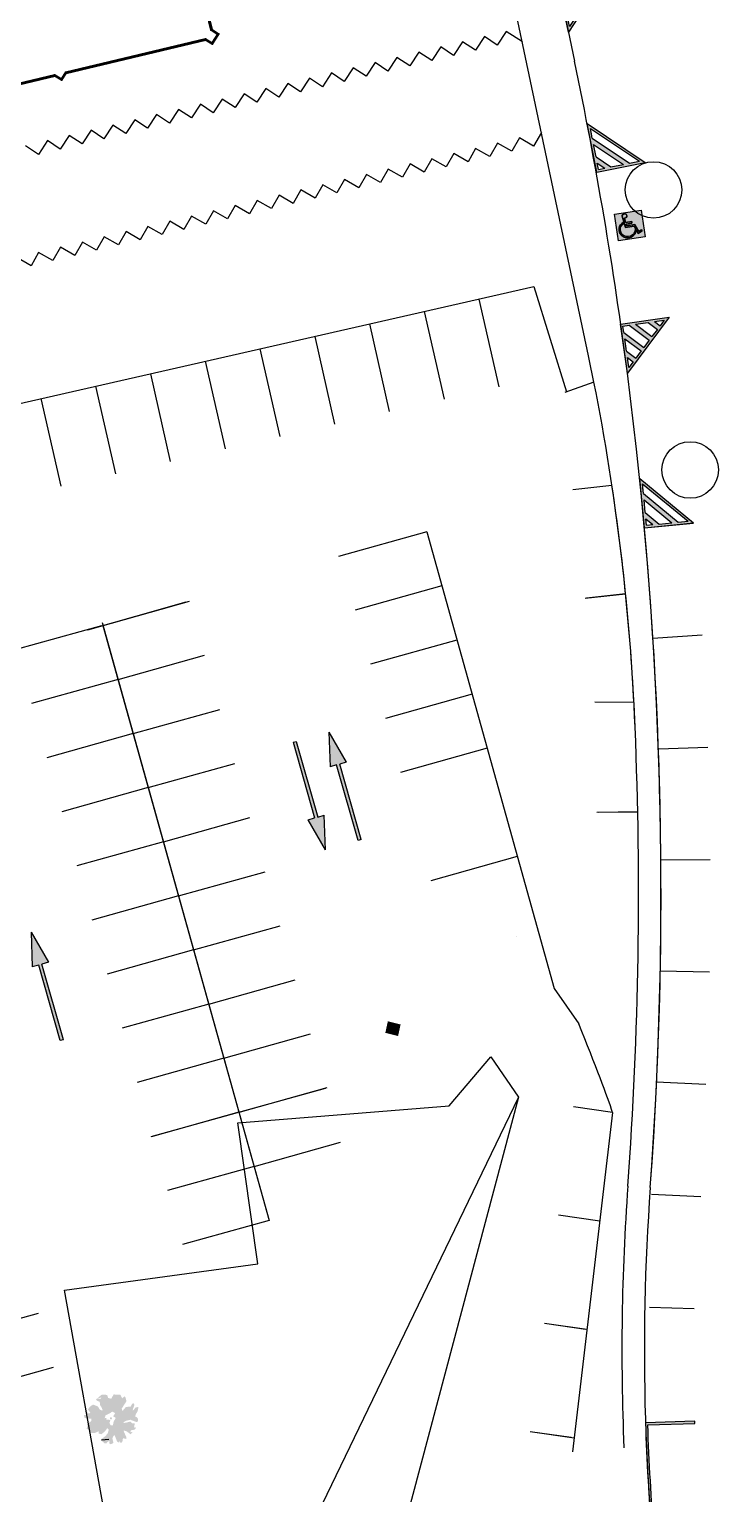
# Model space of a CAD drawing. Header units: millimetres. Extents: x 34038 to 35840, y 10511 to 10922.
# Drawn here: x 34141.4 to 34171.7, y 10569.8 to 10635 of the extents above; entities that cross this region are included whole.
import ezdxf

# ---------------------------------------------------------------- set-up
doc = ezdxf.new("R2010")
doc.units = ezdxf.units.MM
for name, color, linetype in [('GUIA', 7, 'Continuous'), ('MANTER', 150, 'Continuous'), ('PINTURA BRANCA', 7, 'Continuous'), ('piso2', 2, 'Continuous')]:
    doc.layers.add(name, color=color, linetype=linetype)
doc.layers.add('PROJEÇÃO DAS EDIFICAÇÕES', color=4, linetype='Continuous', lineweight=60)

# ---------------------------------------------------------------- blocks, each defined once
blk = doc.blocks.new('12')
at = {"layer": 'PINTURA BRANCA'}
h = blk.add_hatch(color=256, dxfattribs=at)
h.paths.add_polyline_path([(709.5063524391578, 866.5878076270078), (709.3348524387259, 866.3245246753548), (709.2430694875048, 866.7593076274395)], flags=16)
h.paths.add_polyline_path([(709.1846487430099, 867.0360512210649), (709.615513863723, 866.7553897960679), (709.8338367128534, 867.0905541341882), (709.06780725402, 867.5895384083154)], flags=16)
h.paths.add_polyline_path([(710.3346837331574, 868.4351293180409), (710.5979666848099, 868.2636293176096), (710.7694666852412, 868.5269122692622)], flags=16)
h.paths.add_polyline_path([(710.0579401395316, 868.3767085735461), (710.4888052602445, 868.0960471485492), (710.2704824111141, 867.760882810429), (709.5044529522806, 868.259867084556)], flags=16)
h.paths.add_polyline_path([(710.985027265608, 868.6746211296579), (709.2868740274193, 866.0676543903937), (708.8324672768815, 868.2202143791201)])
h.paths.add_polyline_path([(709.009386509525, 867.8662820019409), (709.9429981374185, 867.2581363032485), (710.161320986549, 867.5933006413688), (709.2277093586556, 868.2014463400611), (708.95096576503, 868.1430255955661)], flags=16)
for p, q in [((708.8324672768815, 868.2202143791201), (710.985027265608, 868.6746211296579)), ((709.2868740274193, 866.0676543903937), (708.8324672768815, 868.2202143791201)), ((708.9509657650299, 868.1430255955661), (709.2277093586556, 868.2014463400611)), ((709.2277093586556, 868.2014463400611), (710.161320986549, 867.5933006413688)), ((710.985027265608, 868.6746211296579), (709.2868740274193, 866.0676543903937)), ((709.5044529522806, 868.259867084556), (710.0579401395314, 868.3767085735461)), ((709.5044529522808, 868.259867084556), (710.2704824111141, 867.760882810429)), ((710.0579401395316, 868.3767085735461), (710.4888052602445, 868.0960471485495)), ((710.334683733157, 868.435129318041), (710.7694666852412, 868.5269122692622)), ((710.3346837331574, 868.4351293180409), (710.5979666848096, 868.2636293176097)), ((710.7694666852414, 868.5269122692623), (710.5979666848099, 868.2636293176096)), ((709.0093865095249, 867.866282001941), (708.95096576503, 868.1430255955661)), ((709.009386509525, 867.8662820019409), (709.9429981374186, 867.2581363032484)), ((709.1846487430099, 867.036051221065), (709.06780725402, 867.5895384083154)), ((709.0678072540201, 867.5895384083155), (709.8338367128534, 867.0905541341882)), ((710.161320986549, 867.5933006413688), (709.9429981374185, 867.2581363032485)), ((710.4888052602445, 868.0960471485492), (710.2704824111141, 867.760882810429)), ((709.1846487430099, 867.0360512210649), (709.6155138637231, 866.7553897960678)), ((709.8338367128533, 867.0905541341882), (709.615513863723, 866.7553897960679)), ((709.3348524387259, 866.3245246753548), (709.2430694875046, 866.7593076274396)), ((709.2430694875048, 866.7593076274395), (709.5063524391579, 866.5878076270076)), ((709.5063524391578, 866.5878076270078), (709.3348524387258, 866.3245246753545))]:
    blk.add_line(p, q, dxfattribs=at)
blk = doc.blocks.new('A$C51C17A21')
at = {"layer": 'PINTURA BRANCA'}
h = blk.add_hatch(color=152, dxfattribs=at)
h.paths.add_polyline_path([(9.180785392288044, 9.163803444595828), (0, 9.163803444595828), (0, 0), (9.180785392288044, 0)])
edge = h.paths.add_edge_path(flags=16)
edge.add_line((5.422054313698709, 5.759658274507842), (5.421210884993229, 5.279695285018647))
edge.add_line((5.421210884993229, 5.279695285018647), (3.371216165724718, 5.269816209399892))
edge.add_line((3.371216165724718, 5.269816209399892), (3.434992290459149, 4.612271246112527))
edge.add_line((3.434992290459149, 4.612271246112527), (6.32046581006648, 4.612235962520231))
edge.add_line((6.32046581006648, 4.612235962520231), (7.291269149901154, 2.146054230700997))
edge.add_line((7.291269149901154, 2.146054230700997), (8.265835677223322, 2.561483206763683))
edge.add_line((8.265835677223322, 2.561483206763683), (8.460630145193818, 2.108830044385854))
edge.add_line((8.460630145193818, 2.108830044385854), (7.028143119715196, 1.500893807131092))
edge.add_line((7.028143119715196, 1.500893807131092), (5.990097561407993, 4.122711449713847))
edge.add_line((5.990097561407993, 4.122711449713847), (3.009950167172747, 4.122993718423118))
edge.add_line((3.009950167172747, 4.122993718423118), (2.53974979408008, 8.155413962825719))
edge.add_arc((3.205961485207808, 8.053055018452483), 0.6740292062577634, 90.86110328032771, 171.2651935622226, ccw=False)
edge.add_line((3.195831822675927, 8.727008103485446), (3.431625227975701, 8.7240795656013))
edge.add_arc((3.423146651183856, 8.04142065083306), 0.682711564408401, 6.993114099470688, 89.28842694358462, ccw=False)
edge.add_line((4.100779381530401, 8.124540822512813), (4.101967756527984, 8.066675736668572))
edge.add_arc((3.374478854861763, 8.051735300494556), 0.7276423013270964, -109.66773350404361, 1.1765177688022277, ccw=False)
edge.add_line((3.129579916691682, 7.366543481538997), (3.311797415962019, 5.77027863477781))
edge.add_line((3.311797415962019, 5.77027863477781), (5.422054313698709, 5.759658274507842))
edge = h.paths.add_edge_path(flags=16)
edge.add_line((6.140327967041799, 2.954754088966752), (6.398734448690789, 2.329909958291523))
edge.add_arc((3.545799992762909, 3.567409587629868), 3.109765319510951, 302.00990588515776, 336.5505467284719, ccw=False)
edge.add_arc((3.613911364152955, 3.383162574035737), 2.917701294968827, 162.5317855962321, 302.793607434027, ccw=False)
edge.add_arc((3.412492398476161, 3.34164600982001), 2.739861174484087, 108.78632825692031, 160.438804791383, ccw=False)
edge.add_line((2.530148055141808, 5.935544179608314), (2.580854924532105, 5.481713625966677))
edge.add_arc((3.412492398461723, 3.341646009805345), 2.295976979367712, 111.2362938310106, 160.2370488798236)
edge.add_arc((3.613911364156479, 3.383162574032781), 2.473817099848291, 162.720137507934, 302.8637260381623)
edge.add_arc((3.545799992762568, 3.567409587629754), 2.665881124386374, 301.9444794714997, 346.7139074411326)
h = blk.add_hatch(color=256, dxfattribs=at)
edge = h.paths.add_edge_path()
edge.add_arc((3.374478854861763, 8.051735300494556), 0.7276423013270057, 250.3322664959564, 361.1765177688022)
edge.add_line((4.101967756527984, 8.066675736668572), (4.100779381530401, 8.124540822512813))
edge.add_arc((3.423146651183856, 8.04142065083306), 0.6827115644084146, 6.993114099470686, 89.28842694358454)
edge.add_line((3.431625227975701, 8.7240795656013), (3.195831822675927, 8.727008103485446))
edge.add_arc((3.205961485207808, 8.053055018452483), 0.674029206257754, 90.86110328032767, 171.2651935622226)
edge.add_line((2.53974979408008, 8.155413962825719), (3.009950167172747, 4.122993718423118))
edge.add_line((3.009950167172747, 4.122993718423118), (5.990097561407993, 4.122711449713847))
edge.add_line((5.990097561407993, 4.122711449713847), (7.028143119715196, 1.500893807131092))
edge.add_line((7.028143119715196, 1.500893807131092), (8.460630145193818, 2.108830044385854))
edge.add_line((8.460630145193818, 2.108830044385854), (8.265835677223322, 2.561483206763683))
edge.add_line((8.265835677223322, 2.561483206763683), (7.291269149901154, 2.146054230700997))
edge.add_line((7.291269149901154, 2.146054230700997), (6.32046581006648, 4.612235962520231))
edge.add_line((6.32046581006648, 4.612235962520231), (3.434992290459149, 4.612271246112527))
edge.add_line((3.434992290459149, 4.612271246112527), (3.371216165724718, 5.269816209399892))
edge.add_line((3.371216165724718, 5.269816209399892), (5.421279214686706, 5.279695614304501))
edge.add_line((5.421279214686706, 5.279695614304501), (5.422054313698709, 5.759658274507842))
edge.add_line((5.422054313698709, 5.759658274507842), (3.311797415962019, 5.77027863477781))
edge.add_line((3.311797415962019, 5.77027863477781), (3.129579916691682, 7.366543481538997))
edge = h.paths.add_edge_path()
edge.add_arc((3.412492398461723, 3.341646009805345), 2.295976979367714, 111.23629383101061, 160.2370488798236, ccw=False)
edge.add_line((2.580854924532105, 5.481713625966677), (2.530148055141808, 5.935544179608314))
edge.add_arc((3.412492398476161, 3.34164600982001), 2.739861174484073, 108.7863282569202, 160.438804791383)
edge.add_arc((3.613911364152841, 3.383162574035737), 2.917701294968806, 162.5317855962315, 302.7936074340288)
edge.add_arc((3.545799992762795, 3.567409587629868), 3.109765319511033, 302.0099058851595, 336.5505467284727)
edge.add_line((6.398734448690789, 2.329909958291523), (6.140327967041799, 2.954754088966752))
edge.add_arc((3.545799992762568, 3.567409587629868), 2.66588112438639, 301.9444794714964, 346.71390744113023, ccw=False)
edge.add_arc((3.613911364156479, 3.383162574032781), 2.473817099848283, 162.720137507934, 302.8637260381601, ccw=False)
blk.add_lwpolyline([(9.180785392288044, 0), (0, 0), (0, 9.163803444595828), (9.180785392288044, 9.163803444595828)], close=True, dxfattribs=at)
for points in [[(6.398734448690789, 2.329909958291523, -0.1518635365455338), (5.194180469797061, 0.9304639785272002, -0.7019114297085285), (0.8307638776268504, 4.258988421397362, -0.229271569647566), (2.530148055141808, 5.935544179608314)], [(6.140327967041799, 2.954754088966752, -0.1978667100968593), (4.956310346832424, 1.305246306515642, -0.701141649689756), (1.251749361771317, 4.11798344879719, -0.2171247333798052), (2.580854924532105, 5.481713625966677, 0.04686792952544745)]]:
    blk.add_lwpolyline(points, format="xyb", dxfattribs=at)
at = {"layer": 'PINTURA BRANCA', "color": 250}
for points in [[(1.251749361771317, 4.11798344879719, -0.2171247333798054), (2.580854924532105, 5.481713625966677), (2.530148055141808, 5.935544179608314, 0.2292715696475673), (0.8307638776268504, 4.258988421397362, 0.7019114297085347), (5.194180469797061, 0.9304639785272002, 0.1518635365455348), (6.398734448690789, 2.329909958291523), (6.140327967041799, 2.954754088966752, -0.1978667100968566), (4.956310346832424, 1.305246306515642, -0.7011416496897603)], [(3.129579916691682, 7.366543481538997, 0.5252580657301571), (4.101967756527984, 8.066675736668572), (4.100779381530401, 8.124540822512813, 0.3753540589992009), (3.431625227975701, 8.7240795656013), (3.195831822675927, 8.727008103485446, 0.3659682706623709), (2.53974979408008, 8.155413962825719), (3.009950167172747, 4.122993718423118), (5.990097561407993, 4.122711449713847), (7.028143119715196, 1.500893807131092), (8.460630145193818, 2.108830044385854), (8.265835677223322, 2.561483206763683), (7.291269149901154, 2.146054230700997), (6.32046581006648, 4.612235962520231), (3.434992290459149, 4.612271246112527), (3.371216165724718, 5.269816209399892), (5.421279214686706, 5.279695614304501), (5.422071464680243, 5.770278634777924), (3.311797415962019, 5.77027863477781)]]:
    blk.add_lwpolyline(points, format="xyb", close=True, dxfattribs=at)
at = {"layer": 'PINTURA BRANCA'}
for points in [[(2.580854924532105, 5.481713625966677), (2.530148055141808, 5.935544179608428)], [(6.140327967041799, 2.954754088966752), (6.398734448690789, 2.329909958291637)]]:
    blk.add_lwpolyline(points, dxfattribs=at)
blk.add_lwpolyline([(8.460630145193818, 2.108830044385854), (7.028143119715196, 1.500893807131092), (5.990097561407993, 4.122711449713847), (3.009950167172747, 4.122993718423118), (2.53974979408008, 8.155413962825719, -0.5271040350187159), (3.195831822675927, 8.727008103485446), (3.431625227975701, 8.7240795656013, -0.3753540589992009), (4.100779381530401, 8.124540822512813), (4.101967756527984, 8.066675736668572, -0.5252580657301573), (3.129579916691682, 7.366543481538997), (3.311797415962019, 5.77027863477781), (5.422071464680243, 5.770278634777924), (5.421279214686706, 5.279695614304501), (3.371216165724718, 5.269816209399892), (3.434992290459149, 4.612271246112527), (6.32046581006648, 4.612235962520231), (7.291269149901154, 2.146054230700997), (8.265835677223322, 2.561483206763683)], format="xyb", close=True, dxfattribs=at)
blk = doc.blocks.new('23')
at = {"layer": 'PINTURA BRANCA'}
h = blk.add_hatch(color=256, dxfattribs=at)
h.paths.add_polyline_path([(730.6076939854345, 869.1150008335792), (732.0219075478075, 867.7007872712065), (732.4662726291971, 867.7007872712063), (730.6076939854346, 869.5593659149688)], flags=16)
h.paths.add_polyline_path([(730.6076939854346, 868.8321581211051), (731.7390648353331, 867.7007872712065), (731.1733794103835, 867.7007872712064), (730.6076939854344, 868.266472696156)], flags=16)
h.paths.add_polyline_path([(730.6076939854345, 867.9836299836813), (730.890536697909, 867.7007872712064), (730.6076939854345, 867.7007872712064)], flags=16)
h.paths.add_polyline_path([(730.5076939854343, 869.8007872712063), (732.7076939854344, 867.6007872712063), (730.5076939854343, 867.6007872712063)])
edge = h.paths.add_edge_path(flags=0)
edge.add_line((730.6076939854346, 869.2257857028338), (730.6076939854346, 869.5593659149688))
for p, q in [((730.5076939854343, 867.6007872712063), (730.5076939854343, 869.8007872712063)), ((730.5076939854343, 869.8007872712063), (732.7076939854344, 867.6007872712063)), ((730.6076939854344, 869.1150008335793), (730.6076939854346, 869.5593659149688)), ((730.6076939854346, 869.2257857028338), (730.6076939854346, 869.5593659149688)), ((730.6076939854345, 869.5593659149688), (732.4662726291971, 867.7007872712063)), ((730.6076939854345, 869.1150008335792), (732.0219075478074, 867.7007872712065)), ((730.6076939854344, 868.266472696156), (730.6076939854344, 868.8321581211051)), ((730.6076939854346, 868.8321581211051), (731.739064835333, 867.7007872712065)), ((730.6076939854345, 868.2664726961561), (731.1733794103835, 867.7007872712064)), ((730.5076939854343, 867.6007872712063), (732.7076939854344, 867.6007872712063)), ((730.6076939854345, 867.7007872712064), (730.6076939854344, 867.9836299836813)), ((730.6076939854345, 867.9836299836813), (730.8905366979089, 867.7007872712065)), ((730.6076939854345, 867.7007872712064), (730.890536697909, 867.7007872712064)), ((731.1733794103836, 867.7007872712064), (731.7390648353331, 867.7007872712065)), ((732.0219075478075, 867.7007872712065), (732.4662726291971, 867.7007872712064))]:
    blk.add_line(p, q, dxfattribs=at)

msp = doc.modelspace()

# ---------------------------------------------------------------- hatches: boundary and pattern name
for color, points in [(256, [(34154.7015763401, 10603.70743519257), (34155.47258193766, 10602.36722052002), (34155.18402361824, 10602.28515898036), (34156.14140824756, 10598.91864525374), (34155.99712908785, 10598.87761448391), (34155.03974445853, 10602.24412821053), (34154.7511861391, 10602.16206667088)]), (256, [(34154.54157362914, 10598.46367694007), (34153.77056803158, 10599.80389161262), (34154.05912635101, 10599.88595315228), (34153.10174172168, 10603.2524668789), (34153.24602088139, 10603.29349764873), (34154.20340551071, 10599.92698392211), (34154.49196383014, 10600.00904546177)]), (256, [(34141.44006923813, 10594.80330630191), (34142.21107483569, 10593.46309162936), (34141.92251651627, 10593.3810300897), (34142.87990114559, 10590.01451636308), (34142.73562198588, 10589.97348559325), (34141.77823735656, 10593.33999931988), (34141.48967903713, 10593.25793778022)]), (2, [(34157.32250809799, 10590.83403700348), (34157.88993489961, 10590.69281086572), (34157.77717290372, 10590.17959847355), (34157.20974610207, 10590.32082461132)])]:
    msp.add_hatch(color=color).paths.add_polyline_path(points)
h = msp.add_hatch(color=1)
h.paths.add_polyline_path([(34145.2234600863, 10572.25438963476), (34145.26634264186, 10572.13165178602), (34145.35243288619, 10572.08139096223), (34145.38000210142, 10572.15609165324), (34145.43895576127, 10572.05258198781), (34145.51567659516, 10572.15140321442), (34145.52503040778, 10572.27398908765), (34145.63704741186, 10572.26177720308), (34145.67403198736, 10572.23634829334), (34145.68596272904, 10572.31327265039), (34145.58907348407, 10572.52465751368), (34145.55522344012, 10572.62351561561), (34145.69204527273, 10572.58520764973), (34145.8714381697, 10572.4515995911), (34145.95161773016, 10572.5475299801), (34145.93101575014, 10572.56474931717), (34145.87645145822, 10572.53430562337), (34145.85868522239, 10572.60350963481), (34145.92460994965, 10572.6406692511), (34146.04517032632, 10572.65946046325), (34146.11467491971, 10572.74261884728), (34146.05935380204, 10572.7670433339), (34146.01816254581, 10572.75259973424), (34146.04698753563, 10572.89145277733), (34146.04441060657, 10572.93711429351), (34145.92969553389, 10572.94609808891), (34145.85893227192, 10573.02157300264), (34145.70748162903, 10572.9797285223), (34145.53286478089, 10572.95188262141), (34145.63214154149, 10573.04269850676), (34145.85522454004, 10573.10072102574), (34146.14474298029, 10572.99450651623), (34146.20583804445, 10573.0466691351), (34146.1880591048, 10573.16475542033), (34146.12904295907, 10573.21944565626), (34146.0661941097, 10573.2556450563), (34146.10442175597, 10573.34325077242), (34146.18397833405, 10573.49405667341), (34146.20770214182, 10573.59914880231), (34146.21159733134, 10573.6664590677), (34146.09996700816, 10573.65117035199), (34145.99228071835, 10573.52935870148), (34145.95642694566, 10573.52130110431), (34145.99428444708, 10573.63627440057), (34146.04025269035, 10573.7607989442), (34146.00414991235, 10573.82899853251), (34145.94116338739, 10573.81644134734), (34145.87159630813, 10573.68446353382), (34145.79505909966, 10573.68335134205), (34145.65623737054, 10573.66349286248), (34145.50843197366, 10573.49368092955), (34145.4712570465, 10573.59543720063), (34145.68485930489, 10573.9275555407), (34145.65830069115, 10574.04201364091), (34145.61158543196, 10574.14626065376), (34145.49066378204, 10574.0572054943), (34145.46140326749, 10574.1196862517), (34145.40927533504, 10574.21761010635), (34145.11355031755, 10574.225785661), (34145.09552526659, 10574.19734348189), (34145.00806697972, 10574.0369308208), (34144.87200580508, 10574.06911985991), (34144.82415974306, 10574.20685337967), (34144.59203152909, 10574.2215928813), (34144.41541095222, 10574.08683128132), (34144.45421563103, 10574.07060903582), (34144.57546147596, 10574.08334416549), (34144.50902892826, 10574.02479554413), (34144.41910598028, 10574.05656553202), (34144.36311209817, 10574.03816382733), (34144.3271958396, 10573.98128680066), (34144.41321089423, 10573.93108882118), (34144.49357697413, 10573.90194259519), (34144.51248671662, 10573.75036980304), (34144.58506624967, 10573.63535229991), (34144.62306048846, 10573.5275472779), (34144.57571243705, 10573.51276642668), (34144.48623865585, 10573.56585524378), (34144.41553787976, 10573.690149587), (34144.2021826709, 10573.77609461476), (34144.0824543097, 10573.70237237789), (34143.96485371076, 10573.56166979563), (34144.07441781933, 10573.42122338276), (34144.05036981656, 10573.39245128364), (34143.95813548087, 10573.39349258207), (34143.91939712015, 10573.50728351072), (34143.88259906407, 10573.40763580548), (34143.92216056864, 10573.33654537955), (34143.99373043841, 10573.30390398869), (34143.91826537911, 10573.26923511415), (34143.88210011523, 10573.28861527297), (34143.85045302327, 10573.32043018521), (34143.78828580994, 10573.30182424911), (34143.81410030174, 10573.19335205553), (34144.00384397079, 10573.14883603166), (34144.12735525359, 10573.14334740114), (34144.1142312232, 10573.0510901215), (34144.03178622487, 10572.97338349269), (34143.96009138333, 10572.90838602455), (34143.9404365807, 10572.79440981985), (34143.90641178293, 10572.69792735949), (34144.04466320572, 10572.64757740449), (34144.11694395141, 10572.51111538356), (34144.23429843903, 10572.50528950148), (34144.32884416243, 10572.5349768925), (34144.44745442464, 10572.5933033625), (34144.44275262731, 10572.48315957423), (34144.57805314397, 10572.45708946191), (34144.74098919397, 10572.60328872374), (34144.83227635226, 10572.73344296707), (34144.8977773204, 10572.65151920656), (34144.84685827448, 10572.49310806017), (34144.74796819478, 10572.37479157453), (34144.5685743596, 10572.23686472968), (34144.56995799994, 10572.17587029092), (34144.72153267638, 10572.04381872678), (34144.79392569001, 10572.05387783863), (34144.85201119438, 10572.13025012432), (34144.93589848673, 10572.14703249023), (34144.91743697281, 10572.04838920811), (34144.97764640723, 10572.00903189476), (34145.10505287956, 10572.07085352963), (34145.05770193416, 10572.27885832825), (34145.13982273748, 10572.43288498685)])
h.paths.add_polyline_path([(34144.98077992123, 10572.84831654373), (34145.08104980907, 10572.85688933696), (34145.11099289788, 10573.01113814692), (34145.1713311363, 10573.11816894621), (34145.20310320002, 10573.18399289297), (34145.09302743879, 10573.25430104714), (34145.1828850069, 10573.39649727959), (34145.05177463491, 10573.46257292147), (34144.95294704109, 10573.39307586533), (34144.88086551864, 10573.35557899748), (34144.75077751376, 10573.29039625329), (34144.7136054806, 10573.16936687455), (34144.79831208459, 10573.18010048952), (34144.78368327431, 10573.0999480433), (34144.90643389914, 10573.10057833956), (34144.97116150548, 10573.07365577962), (34144.92714720889, 10572.9583452318)], flags=16)
edge = h.paths.add_edge_path(flags=0)
edge.add_arc((34144.99192423869, 10573.16511943611), 0.04999999999936304, 3.132516606654734, 363.1325166066547)
h = msp.add_hatch()
h.set_pattern_fill('ANGLE', color=256, angle=3.132516606654734, style=0)
h.set_pattern_definition([(3.132516606654734, (31671.73018580104, 9653.387093937254), (-0.3816987869169864, 6.974563143026673), [5.08, -1.905]), (93.13251660665468, (31671.73018580104, 9653.387093937254), (-6.974563143026673, -0.3816987869169859), [5.079999999999999, -1.905])])
h.paths.add_polyline_path([(34146.10442175597, 10573.34325077242), (34146.18397833405, 10573.49405667341), (34146.20770214182, 10573.59914880231), (34146.21159733134, 10573.6664590677), (34146.09996700816, 10573.65117035199), (34145.99228071835, 10573.52935870148), (34145.95642694566, 10573.52130110431), (34145.99428444708, 10573.63627440057), (34146.04025269035, 10573.7607989442), (34146.00414991235, 10573.82899853251), (34145.94116338739, 10573.81644134734), (34145.87159630813, 10573.68446353382), (34145.79505909966, 10573.68335134205), (34145.65623737054, 10573.66349286248), (34145.50843197366, 10573.49368092955), (34145.4712570465, 10573.59543720063), (34145.68485930489, 10573.9275555407), (34145.65830069115, 10574.04201364091), (34145.61158543196, 10574.14626065376), (34145.49066378204, 10574.0572054943), (34145.46140326749, 10574.1196862517), (34145.40927533504, 10574.21761010635), (34145.11355031755, 10574.225785661), (34145.09552526659, 10574.19734348189), (34145.00806697972, 10574.0369308208), (34144.87200580508, 10574.06911985991), (34144.82415974306, 10574.20685337967), (34144.59203152909, 10574.2215928813), (34144.41541095222, 10574.08683128132), (34144.45421563103, 10574.07060903582), (34144.57546147596, 10574.08334416549), (34144.50902892826, 10574.02479554413), (34144.41910598028, 10574.05656553202), (34144.36311209817, 10574.03816382733), (34144.3271958396, 10573.98128680066), (34144.41321089423, 10573.93108882118), (34144.49357697413, 10573.90194259519), (34144.51248671662, 10573.75036980304), (34144.58506624967, 10573.63535229991), (34144.62306048846, 10573.5275472779), (34144.57571243705, 10573.51276642668), (34144.48623865585, 10573.56585524378), (34144.41553787976, 10573.690149587), (34144.2021826709, 10573.77609461476), (34144.0824543097, 10573.70237237789), (34143.96485371076, 10573.56166979563), (34144.07441781933, 10573.42122338276), (34144.05036981656, 10573.39245128364), (34143.95813548087, 10573.39349258207), (34143.91939712015, 10573.50728351072), (34143.89839933017, 10573.45042231178), (34143.91735734905, 10573.34517657116), (34143.92216056864, 10573.33654537955), (34143.99373043841, 10573.30390398869), (34143.93006066643, 10573.27465390452), (34143.9504686825, 10573.16135848166), (34144.00384397079, 10573.14883603166), (34144.12735525359, 10573.14334740114), (34144.1142312232, 10573.0510901215), (34144.03178622487, 10572.97338349269), (34143.99099085193, 10572.93639901939), (34144.04290096721, 10572.64821919629), (34144.04466320572, 10572.64757740449), (34144.11694395141, 10572.51111538356), (34144.23429843903, 10572.50528950148), (34144.32884416243, 10572.5349768925), (34144.44745442464, 10572.5933033625), (34144.44275262731, 10572.48315957423), (34144.57805314397, 10572.45708946191), (34144.74098919397, 10572.60328872374), (34144.83227635226, 10572.73344296707), (34144.8977773204, 10572.65151920656), (34144.84685827448, 10572.49310806017), (34144.74796819478, 10572.37479157453), (34144.5685743596, 10572.23686472968), (34144.56995799994, 10572.17587029092), (34144.72153267638, 10572.04381872678), (34144.79392569001, 10572.05387783863), (34144.85201119438, 10572.13025012432), (34144.93589848673, 10572.14703249023), (34144.91743697281, 10572.04838920811), (34144.97764640723, 10572.00903189476), (34145.10505287956, 10572.07085352963), (34145.05770193416, 10572.27885832825), (34145.13982273748, 10572.43288498685), (34145.2234600863, 10572.25438963476), (34145.26634264186, 10572.13165178602), (34145.35243288619, 10572.08139096223), (34145.38000210142, 10572.15609165324), (34145.43895576127, 10572.05258198781), (34145.51567659516, 10572.15140321442), (34145.52503040778, 10572.27398908765), (34145.63704741186, 10572.26177720308), (34145.67403198736, 10572.23634829334), (34145.68596272904, 10572.31327265039), (34145.58907348407, 10572.52465751368), (34145.55522344012, 10572.62351561561), (34145.69204527273, 10572.58520764973), (34145.8714381697, 10572.4515995911), (34145.95161773016, 10572.5475299801), (34145.93101575014, 10572.56474931717), (34145.87645145822, 10572.53430562337), (34145.85868522239, 10572.60350963481), (34145.92460994965, 10572.6406692511), (34146.04517032632, 10572.65946046325), (34146.11467491971, 10572.74261884728), (34146.05935380204, 10572.7670433339), (34146.01816254581, 10572.75259973424), (34146.04698753563, 10572.89145277733), (34146.04441060657, 10572.93711429351), (34145.92969553389, 10572.94609808891), (34145.85893227192, 10573.02157300264), (34145.70748162903, 10572.9797285223), (34145.53286478089, 10572.95188262141), (34145.63214154149, 10573.04269850676), (34145.85522454004, 10573.10072102574), (34146.14474298029, 10572.99450651623), (34146.20583804445, 10573.0466691351), (34146.1880591048, 10573.16475542033), (34146.12904295907, 10573.21944565626), (34146.0661941097, 10573.2556450563)])
h.paths.add_polyline_path([(34144.7136054806, 10573.16936687455), (34144.75077751376, 10573.29039625329), (34144.88086551864, 10573.35557899748), (34144.95294704109, 10573.39307586533), (34145.05177463491, 10573.46257292147), (34145.1828850069, 10573.39649727959), (34145.09302743879, 10573.25430104714), (34145.20310320002, 10573.18399289297), (34145.1713311363, 10573.11816894621), (34145.11099289788, 10573.01113814692), (34145.08104980907, 10572.85688933696), (34144.98077992123, 10572.84831654373), (34144.92714720889, 10572.9583452318), (34144.97116150548, 10573.07365577962), (34144.90643389914, 10573.10057833956), (34144.78368327431, 10573.0999480433), (34144.79831208459, 10573.18010048952)], flags=16)
h.paths.add_polyline_path([(34145.04184952962, 10573.1678517109, -1), (34144.94199894775, 10573.16238716133, -1)], flags=0)
at = {"layer": 'GUIA'}
h = msp.add_hatch(color=2, dxfattribs=at)
edge = h.paths.add_edge_path()
edge.add_line((34168.89649468778, 10572.86721660475), (34170.9953736672, 10572.93427495269))
edge.add_line((34170.9953736672, 10572.93427495269), (34170.99218033643, 10573.03422395288))
edge.add_line((34170.99218033642, 10573.03422395288), (34168.79330233228, 10572.9639706759))
edge.add_arc((34268.74230252181, 10576.15730144781), 100.00000000152, 181.8299548599226, 187.6264484686697)
edge.add_line((34169.62686418073, 10562.88590804854), (34171.56721883542, 10563.04749592519))
edge.add_line((34171.56721883542, 10563.04749592519), (34171.55887491281, 10563.14714722215))
edge.add_line((34171.55887491281, 10563.14714722215), (34169.71340118748, 10562.9934607917))
edge.add_arc((34268.74230252181, 10576.15730144781), 99.90000000152003, 181.8873080021455, 187.5718960497393, ccw=False)

# ---------------------------------------------------------------- linework, layer by layer
for p, q in [((34166.25987074291, 10620.44963730559), (34161.28921334862, 10643.99503179227)), ((34165.04762768227, 10636.35469391654), (34165.63122849329, 10633.56792289319)), ((34160.64746059148, 10634.43111844084), (34160.24692621826, 10633.82175838191)), ((34161.21972489652, 10634.05341055989), (34160.64746059148, 10634.43111844084)), ((34161.62025926974, 10634.66277061882), (34161.21972489652, 10634.05341055989)), ((34162.19252357478, 10634.28506273787), (34161.62025926974, 10634.66277061882)), ((34162.59305794801, 10634.8944227968), (34162.19252357478, 10634.28506273787)), ((34163.31038977218, 10634.42096694632), (34162.59305794801, 10634.8944227968)), ((34157.72906455668, 10633.73616190689), (34157.32853018345, 10633.12680184796)), ((34158.30132886172, 10633.35845402594), (34157.72906455668, 10633.73616190689)), ((34158.70186323495, 10633.96781408487), (34158.30132886172, 10633.35845402594)), ((34159.27412753999, 10633.59010620392), (34158.70186323495, 10633.96781408487)), ((34159.67466191322, 10634.19946626285), (34159.27412753999, 10633.59010620392)), ((34160.24692621826, 10633.82175838191), (34159.67466191322, 10634.19946626285)), ((34154.81066852189, 10633.04120537294), (34154.41013414866, 10632.43184531401)), ((34155.38293282693, 10632.66349749199), (34154.81066852189, 10633.04120537294)), ((34155.78346720016, 10633.27285755092), (34155.38293282693, 10632.66349749199)), ((34156.35573150519, 10632.89514966997), (34155.78346720016, 10633.27285755092)), ((34156.75626587842, 10633.5045097289), (34156.35573150519, 10632.89514966997)), ((34157.32853018345, 10633.12680184796), (34156.75626587842, 10633.5045097289)), ((34151.89227248709, 10632.34624883899), (34151.49173811387, 10631.73688878006)), ((34152.46453679213, 10631.96854095804), (34151.89227248709, 10632.34624883899)), ((34152.86507116535, 10632.57790101697), (34152.46453679213, 10631.96854095804)), ((34153.43733547039, 10632.20019313602), (34152.86507116535, 10632.57790101697)), ((34153.83786984362, 10632.80955319495), (34153.43733547039, 10632.20019313602)), ((34154.41013414866, 10632.43184531401), (34153.83786984362, 10632.80955319495)), ((34148.97387645229, 10631.65129230504), (34148.57334207906, 10631.04193224611)), ((34149.54614075733, 10631.27358442409), (34148.97387645229, 10631.65129230504)), ((34149.94667513056, 10631.88294448302), (34149.54614075733, 10631.27358442409)), ((34150.5189394356, 10631.50523660208), (34149.94667513056, 10631.88294448302)), ((34150.91947380883, 10632.11459666101), (34150.5189394356, 10631.50523660208)), ((34151.49173811386, 10631.73688878006), (34150.91947380883, 10632.11459666101)), ((34147.02827909576, 10631.18798794907), (34146.62774472253, 10630.57862789014)), ((34147.6005434008, 10630.81028006813), (34147.02827909576, 10631.18798794907)), ((34148.00107777402, 10631.41964012705), (34147.6005434008, 10630.81028006813)), ((34148.57334207906, 10631.04193224611), (34148.00107777402, 10631.41964012705)), ((34144.10988306096, 10630.49303141512), (34143.70934868773, 10629.88367135619)), ((34144.682147366, 10630.11532353418), (34144.10988306096, 10630.49303141512)), ((34145.08268173923, 10630.72468359311), (34144.682147366, 10630.11532353418)), ((34145.65494604427, 10630.34697571216), (34145.08268173923, 10630.72468359311)), ((34146.0554804175, 10630.95633577109), (34145.65494604427, 10630.34697571216)), ((34146.62774472253, 10630.57862789014), (34146.0554804175, 10630.95633577109)), ((34164.15944528184, 10630.39909512334), (34163.80923188243, 10629.7872297359)), ((34164.15944528183, 10630.39909512334), (34163.80923188243, 10629.7872297359)), ((34141.76375133121, 10629.42036700023), (34141.19148702617, 10629.79807488117)), ((34142.16428570443, 10630.02972705916), (34141.76375133121, 10629.42036700023)), ((34142.73655000947, 10629.65201917821), (34142.16428570443, 10630.02972705916)), ((34143.1370843827, 10630.26137923714), (34142.73655000947, 10629.65201917821)), ((34143.70934868773, 10629.88367135619), (34143.1370843827, 10630.26137923714)), ((34161.23144797469, 10629.68736399928), (34160.89083584763, 10629.09227320196)), ((34161.23144797469, 10629.68736399928), (34160.89083584763, 10629.09227320196)), ((34161.8636345259, 10629.32392537994), (34161.23144797469, 10629.68736399928)), ((34161.86363452589, 10629.32392537994), (34161.23144797469, 10629.68736399928)), ((34162.20424665295, 10629.91901617726), (34161.8636345259, 10629.32392537994)), ((34162.20424665295, 10629.91901617726), (34161.86363452589, 10629.32392537994)), ((34162.83643320416, 10629.55557755792), (34162.20424665295, 10629.91901617726)), ((34162.83643320416, 10629.55557755792), (34162.20424665295, 10629.91901617726)), ((34163.17704533122, 10630.15066835524), (34162.83643320416, 10629.55557755792)), ((34163.17704533121, 10630.15066835524), (34162.83643320416, 10629.55557755792)), ((34163.80923188243, 10629.7872297359), (34163.17704533122, 10630.15066835524)), ((34163.80923188243, 10629.7872297359), (34163.17704533121, 10630.15066835524)), ((34159.28585061815, 10629.22405964331), (34158.9452384911, 10628.62896884599)), ((34159.28585061815, 10629.22405964331), (34158.9452384911, 10628.62896884599)), ((34159.91803716937, 10628.86062102397), (34159.28585061815, 10629.22405964331)), ((34159.91803716936, 10628.86062102397), (34159.28585061815, 10629.22405964331)), ((34160.25864929642, 10629.45571182129), (34159.91803716937, 10628.86062102397)), ((34160.25864929642, 10629.45571182129), (34159.91803716936, 10628.86062102397)), ((34160.89083584763, 10629.09227320196), (34160.25864929642, 10629.45571182129)), ((34160.89083584763, 10629.09227320196), (34160.25864929642, 10629.45571182129)), ((34156.36745458336, 10628.52910310936), (34156.0268424563, 10627.93401231204)), ((34156.36745458335, 10628.52910310936), (34156.0268424563, 10627.93401231204)), ((34156.99964113456, 10628.16566449002), (34156.36745458336, 10628.52910310936)), ((34156.99964113456, 10628.16566449002), (34156.36745458335, 10628.52910310936)), ((34157.34025326162, 10628.76075528735), (34156.99964113456, 10628.16566449002)), ((34157.34025326162, 10628.76075528734), (34156.99964113456, 10628.16566449002)), ((34157.97243981283, 10628.39731666801), (34157.34025326162, 10628.76075528735)), ((34157.97243981283, 10628.39731666801), (34157.34025326162, 10628.76075528734)), ((34158.31305193989, 10628.99240746533), (34157.97243981283, 10628.39731666801)), ((34158.31305193988, 10628.99240746533), (34157.97243981283, 10628.39731666801)), ((34158.9452384911, 10628.62896884599), (34158.31305193989, 10628.99240746533)), ((34158.9452384911, 10628.62896884599), (34158.31305193988, 10628.99240746533)), ((34153.44905854856, 10627.83414657541), (34153.1084464215, 10627.23905577809)), ((34153.44905854855, 10627.83414657541), (34153.1084464215, 10627.23905577809)), ((34154.08124509977, 10627.47070795608), (34153.44905854856, 10627.83414657541)), ((34154.08124509976, 10627.47070795608), (34153.44905854855, 10627.83414657541)), ((34154.42185722682, 10628.0657987534), (34154.08124509977, 10627.47070795608)), ((34154.42185722682, 10628.0657987534), (34154.08124509976, 10627.47070795608)), ((34155.05404377804, 10627.70236013406), (34154.42185722682, 10628.0657987534)), ((34155.05404377803, 10627.70236013406), (34154.42185722682, 10628.0657987534)), ((34155.39465590509, 10628.29745093138), (34155.05404377804, 10627.70236013406)), ((34155.39465590509, 10628.29745093138), (34155.05404377803, 10627.70236013406)), ((34156.0268424563, 10627.93401231204), (34155.39465590509, 10628.29745093138)), ((34156.0268424563, 10627.93401231204), (34155.39465590509, 10628.29745093138)), ((34150.53066251376, 10627.13919004147), (34150.19005038671, 10626.54409924415)), ((34150.53066251376, 10627.13919004146), (34150.1900503867, 10626.54409924415)), ((34151.16284906497, 10626.77575142213), (34150.53066251376, 10627.13919004147)), ((34151.16284906497, 10626.77575142213), (34150.53066251376, 10627.13919004146)), ((34151.50346119203, 10627.37084221945), (34151.16284906497, 10626.77575142213)), ((34151.50346119202, 10627.37084221945), (34151.16284906497, 10626.77575142213)), ((34152.13564774323, 10627.00740360011), (34151.50346119203, 10627.37084221945)), ((34152.13564774323, 10627.00740360011), (34151.50346119202, 10627.37084221945)), ((34152.47625987029, 10627.60249439743), (34152.13564774323, 10627.00740360011)), ((34152.47625987029, 10627.60249439743), (34152.13564774323, 10627.00740360011)), ((34153.1084464215, 10627.23905577809), (34152.47625987029, 10627.60249439743)), ((34153.1084464215, 10627.23905577809), (34152.47625987029, 10627.60249439743)), ((34147.61226647897, 10626.44423350752), (34147.27165435191, 10625.8491427102)), ((34147.61226647896, 10626.44423350752), (34147.27165435191, 10625.8491427102)), ((34148.24445303017, 10626.08079488818), (34147.61226647897, 10626.44423350752)), ((34148.24445303017, 10626.08079488818), (34147.61226647896, 10626.44423350752)), ((34148.58506515723, 10626.6758856855), (34148.24445303017, 10626.08079488818)), ((34148.58506515723, 10626.6758856855), (34148.24445303017, 10626.08079488818)), ((34149.21725170844, 10626.31244706616), (34148.58506515723, 10626.6758856855)), ((34149.21725170843, 10626.31244706616), (34148.58506515723, 10626.6758856855)), ((34149.55786383549, 10626.90753786348), (34149.21725170844, 10626.31244706616)), ((34149.55786383549, 10626.90753786348), (34149.21725170843, 10626.31244706616)), ((34150.19005038671, 10626.54409924415), (34149.55786383549, 10626.90753786348)), ((34150.1900503867, 10626.54409924415), (34149.55786383549, 10626.90753786348)), ((34145.66666912243, 10625.98092915155), (34145.32605699538, 10625.38583835423)), ((34145.66666912243, 10625.98092915155), (34145.32605699537, 10625.38583835423)), ((34146.29885567365, 10625.61749053222), (34145.66666912243, 10625.98092915155)), ((34146.29885567364, 10625.61749053222), (34145.66666912243, 10625.98092915155)), ((34146.6394678007, 10626.21258132953), (34146.29885567365, 10625.61749053222)), ((34146.63946780069, 10626.21258132953), (34146.29885567364, 10625.61749053222)), ((34147.27165435191, 10625.8491427102), (34146.6394678007, 10626.21258132953)), ((34147.27165435191, 10625.8491427102), (34146.63946780069, 10626.21258132953)), ((34142.74827308764, 10625.2859726176), (34142.40766096058, 10624.69088182028)), ((34142.74827308763, 10625.2859726176), (34142.40766096058, 10624.69088182028)), ((34143.38045963884, 10624.92253399827), (34142.74827308764, 10625.2859726176)), ((34143.38045963884, 10624.92253399827), (34142.74827308763, 10625.2859726176)), ((34143.7210717659, 10625.51762479559), (34143.38045963884, 10624.92253399827)), ((34143.7210717659, 10625.51762479558), (34143.38045963884, 10624.92253399827)), ((34144.35325831711, 10625.15418617625), (34143.7210717659, 10625.51762479559)), ((34144.3532583171, 10625.15418617625), (34143.7210717659, 10625.51762479558)), ((34144.69387044416, 10625.74927697357), (34144.35325831711, 10625.15418617625)), ((34144.69387044416, 10625.74927697357), (34144.3532583171, 10625.15418617625)), ((34145.32605699538, 10625.38583835423), (34144.69387044416, 10625.74927697357)), ((34145.32605699537, 10625.38583835423), (34144.69387044416, 10625.74927697357)), ((34141.43486228232, 10624.4592296423), (34140.8026757311, 10624.82266826164)), ((34141.43486228231, 10624.4592296423), (34140.8026757311, 10624.82266826164)), ((34141.77547440937, 10625.05432043962), (34141.43486228232, 10624.4592296423)), ((34141.77547440936, 10625.05432043962), (34141.43486228231, 10624.4592296423)), ((34142.40766096058, 10624.69088182028), (34141.77547440937, 10625.05432043962)), ((34142.40766096058, 10624.69088182028), (34141.77547440936, 10625.05432043962)), ((34097.18568414323, 10608.40203448085, -493.9999999999999), (34163.81565833, 10623.53089600479, -493.9999999999999)), ((34163.81565833, 10623.53089600479, -493.9999999999999), (34165.2708644786, 10618.84628189955, -208.7937626236661)), ((34161.37771305266, 10622.9773412878, -493.9999999999999), (34162.26340059984, 10619.07662884406, -493.9999999999999)), ((34161.37771305266, 10622.9773412878, -493.9999999999999), (34162.26340059984, 10619.07662884406, -493.9999999999999)), ((34156.50182249798, 10621.87023185383, -493.9999999999999), (34157.38751004516, 10617.96951941008, -493.9999999999999)), ((34156.50182249798, 10621.87023185383, -493.9999999999999), (34157.38751004516, 10617.96951941008, -493.9999999999999)), ((34158.93976777532, 10622.42378657081, -493.9999999999999), (34159.8254553225, 10618.52307412707, -493.9999999999999)), ((34158.93976777532, 10622.42378657081, -493.9999999999999), (34159.8254553225, 10618.52307412707, -493.9999999999999)), ((34154.06387722064, 10621.31667713684, -493.9999999999999), (34154.94956476782, 10617.41596469309, -493.9999999999999)), ((34154.06387722064, 10621.31667713684, -493.9999999999999), (34154.94956476782, 10617.41596469309, -493.9999999999999)), ((34151.6259319433, 10620.76312241985, -493.9999999999999), (34152.51161949048, 10616.86240997611, -493.9999999999999)), ((34151.6259319433, 10620.76312241985, -493.9999999999999), (34152.51161949048, 10616.86240997611, -493.9999999999999)), ((34149.18798666597, 10620.20956770286, -493.9999999999999), (34150.07367421314, 10616.30885525912, -493.9999999999999)), ((34149.18798666597, 10620.20956770286, -493.9999999999999), (34150.07367421314, 10616.30885525912, -493.9999999999999)), ((34146.75004138862, 10619.65601298588, -493.9999999999999), (34147.63572893581, 10615.75530054213, -493.9999999999999)), ((34146.75004138862, 10619.65601298588, -493.9999999999999), (34147.63572893581, 10615.75530054213, -493.9999999999999)), ((34166.4996430956, 10619.27931926173), (34165.19810671058, 10618.82064112789)), ((34144.31209611129, 10619.10245826889, -493.9999999999999), (34145.19778365846, 10615.20174582515, -493.9999999999999)), ((34144.31209611129, 10619.10245826889, -493.9999999999999), (34145.19778365846, 10615.20174582515, -493.9999999999999)), ((34141.87415083394, 10618.5489035519, -493.9999999999999), (34142.75983838113, 10614.64819110816, -493.9999999999999)), ((34141.87415083394, 10618.5489035519, -493.9999999999999), (34142.75983838113, 10614.64819110816, -493.9999999999999)), ((34167.3012061135, 10614.68681181419), (34165.56423815306, 10614.49245274172)), ((34159.05161439894, 10612.61640835103, 551.7899390524133), (34155.12726897393, 10611.52026101673, 551.7899390524133)), ((34159.05161439894, 10612.61640835103, 551.7899390524133), (34164.72730948703, 10592.29670555571, 392.4862510100387)), ((34159.72417031299, 10610.20857352645, 551.7899390524133), (34155.87163459366, 10609.13248406396, 551.7899390524133)), ((34159.72417031299, 10610.20857352645, 551.7899390524133), (34155.87163459366, 10609.13248406396, 551.7899390524133)), ((34143.95824277071, 10608.26481069115, 11.67693180918354), (34148.34857901118, 10609.50015459197, 11.67693180918354)), ((34144.63940794342, 10608.45647556497, 267.6566825705644), (34148.49194366275, 10609.53256502746, 267.6566825705644)), ((34166.10172415568, 10609.67197692053), (34167.90781601441, 10609.86670384729)), ((34167.90781601441, 10609.86670384729), (34166.17084805397, 10609.67234477482)), ((34143.95824277071, 10608.26481069115, 11.67693180918354), (34147.80169473353, 10609.34627340387, 11.67693180918354)), ((34144.56759823774, 10608.43641769316, 267.6566825705644), (34140.71506251841, 10607.36032823068, 267.6566825705644)), ((34144.60460545144, 10608.5810728667, 551.7899390524133), (34152.03752299802, 10581.97029249457, 343.1650640890456)), ((34144.63940794342, 10608.45647556497, 267.6566825705644), (34152.03752299802, 10581.97029249457, 60.00863339472176)), ((34160.39672622705, 10607.80073870186, 551.7899390524133), (34156.54419050772, 10606.72464923938, 551.7899390524133)), ((34160.39672622705, 10607.80073870186, 551.7899390524133), (34156.54419050772, 10606.72464923938, 551.7899390524133)), ((34145.31196385747, 10606.04864074039, 267.6566825705644), (34149.1644995768, 10607.12473020288, 267.6566825705644)), ((34145.31196385747, 10606.04864074039, 267.6566825705644), (34149.1644995768, 10607.12473020288, 267.6566825705644)), ((34145.31196385747, 10606.04864074039, 267.6566825705644), (34141.45942813814, 10604.9725512779, 267.6566825705644)), ((34145.31196385747, 10606.04864074039, 267.6566825705644), (34141.45942813814, 10604.9725512779, 267.6566825705644)), ((34161.0692821411, 10605.39290387728, 551.7899390524133), (34157.21674642177, 10604.31681441479, 551.7899390524133)), ((34161.0692821411, 10605.39290387728, 551.7899390524133), (34157.21674642177, 10604.31681441479, 551.7899390524133)), ((34168.27974229419, 10605.02033581576), (34166.53198959209, 10605.03425116507)), ((34145.98451977153, 10603.64080591581, 267.6566825705644), (34149.83705549085, 10604.71689537829, 267.6566825705644)), ((34145.98451977153, 10603.64080591581, 267.6566825705644), (34149.83705549085, 10604.71689537829, 267.6566825705644)), ((34145.98451977153, 10603.64080591581, 267.6566825705644), (34142.1319840522, 10602.56471645332, 267.6566825705644)), ((34145.98451977153, 10603.64080591581, 267.6566825705644), (34142.1319840522, 10602.56471645332, 267.6566825705644)), ((34154.7015763401, 10603.70743519257), (34154.7511861391, 10602.16206667088)), ((34154.7015763401, 10603.70743519257), (34155.47258193766, 10602.36722052002)), ((34153.10174172168, 10603.2524668789), (34153.24602088139, 10603.29349764873)), ((34153.10174172168, 10603.2524668789), (34154.05912635101, 10599.88595315228)), ((34153.24602088139, 10603.29349764873), (34154.20340551071, 10599.92698392211)), ((34161.74183805515, 10602.9850690527, 551.7899390524133), (34157.88930233583, 10601.90897959021, 551.7899390524133)), ((34161.74183805515, 10602.9850690527, 551.7899390524133), (34157.88930233582, 10601.90897959021, 551.7899390524133)), ((34146.65707568558, 10601.23297109123, 267.6566825705644), (34150.50961140491, 10602.30906055371, 267.6566825705644)), ((34146.65707568558, 10601.23297109123, 267.6566825705644), (34150.50961140491, 10602.30906055371, 267.6566825705644)), ((34155.47258193766, 10602.36722052002), (34155.18402361824, 10602.28515898036)), ((34155.03974445853, 10602.24412821053), (34154.7511861391, 10602.16206667088)), ((34155.99712908785, 10598.87761448391), (34155.03974445853, 10602.24412821053)), ((34156.14140824756, 10598.91864525374), (34155.18402361824, 10602.28515898036)), ((34146.65707568558, 10601.23297109123, 267.6566825705644), (34142.80453996625, 10600.15688162874, 267.6566825705644)), ((34146.65707568558, 10601.23297109123, 267.6566825705644), (34142.80453996625, 10600.15688162874, 267.6566825705644)), ((34147.32963159963, 10598.82513626664, 267.6566825705644), (34151.18216731897, 10599.90122572913, 267.6566825705644)), ((34147.32963159964, 10598.82513626665, 267.6566825705644), (34151.18216731897, 10599.90122572913, 267.6566825705644)), ((34153.77056803158, 10599.80389161262), (34154.05912635101, 10599.88595315228)), ((34154.54157362914, 10598.46367694007), (34153.77056803158, 10599.80389161262)), ((34154.20340551071, 10599.92698392211), (34154.49196383014, 10600.00904546177)), ((34154.54157362914, 10598.46367694007), (34154.49196383014, 10600.00904546177)), ((34166.6296540529, 10600.13652677204), (34168.4461316069, 10600.15372194543)), ((34168.4461316069, 10600.15372194543), (34166.69848268565, 10600.13013396782)), ((34147.32963159963, 10598.82513626664, 267.6566825705644), (34143.47709588031, 10597.74904680416, 267.6566825705644)), ((34147.32963159963, 10598.82513626664, 267.6566825705644), (34143.4770958803, 10597.74904680415, 267.6566825705644)), ((34156.14140824756, 10598.91864525374), (34155.99712908785, 10598.87761448391)), ((34163.08694988326, 10598.16939940354, 551.7899390524133), (34159.23441416393, 10597.09330994105, 551.7899390524133)), ((34163.08694988326, 10598.16939940354, 551.7899390524133), (34159.23441416393, 10597.09330994105, 551.7899390524133)), ((34148.00218751369, 10596.41730144206, 267.6566825705644), (34151.85472323302, 10597.49339090455, 267.6566825705644)), ((34148.0021875137, 10596.41730144206, 267.6566825705644), (34151.85472323302, 10597.49339090455, 267.6566825705644)), ((34148.00218751369, 10596.41730144206, 267.6566825705644), (34144.14965179436, 10595.34121197957, 267.6566825705644)), ((34148.00218751369, 10596.41730144206, 267.6566825705644), (34144.14965179435, 10595.34121197957, 267.6566825705644)), ((34141.44006923813, 10594.80330630191), (34141.48967903713, 10593.25793778022)), ((34141.44006923813, 10594.80330630191), (34142.21107483569, 10593.46309162936)), ((34148.67474342774, 10594.00946661748, 267.6566825705644), (34152.52727914708, 10595.08555607997, 267.6566825705644)), ((34148.67474342774, 10594.00946661748, 267.6566825705644), (34152.52727914708, 10595.08555607997, 267.6566825705644)), ((34163.04449231257, 10594.62685722223, -494), (34163.04449231257, 10594.62685722223, -494)), ((34163.04449231257, 10594.62685722223, -494), (34163.04449231257, 10594.62685722223, -494)), ((34148.67474342774, 10594.00946661748, 267.6566825705644), (34144.82220770841, 10592.93337715499, 267.6566825705644)), ((34148.67474342774, 10594.00946661748, 267.6566825705644), (34144.82220770841, 10592.93337715499, 267.6566825705644)), ((34141.77823735656, 10593.33999931988), (34141.48967903713, 10593.25793778022)), ((34142.73562198588, 10589.97348559325), (34141.77823735656, 10593.33999931988)), ((34142.21107483569, 10593.46309162936), (34141.92251651627, 10593.3810300897)), ((34142.87990114559, 10590.01451636308), (34141.92251651627, 10593.3810300897)), ((34149.3472993418, 10591.6016317929, 267.6566825705644), (34153.19983506113, 10592.67772125539, 267.6566825705644)), ((34149.3472993418, 10591.6016317929, 267.6566825705644), (34153.19983506113, 10592.67772125539, 267.6566825705644)), ((34164.72730948703, 10592.29670555571, -465.1906895623855), (34165.81845079481, 10590.71670524736, -476.525266660529)), ((34149.3472993418, 10591.6016317929, 267.6566825705644), (34145.49476362247, 10590.52554233041, 267.6566825705644)), ((34149.3472993418, 10591.6016317929, 267.6566825705644), (34145.49476362247, 10590.52554233041, 267.6566825705644)), ((34142.87990114559, 10590.01451636308), (34142.73562198588, 10589.97348559325)), ((34150.01985525586, 10589.19379696831, 267.6566825705644), (34153.87239097519, 10590.2698864308, 267.6566825705644)), ((34150.01985525586, 10589.19379696831, 267.6566825705644), (34153.87239097519, 10590.2698864308, 267.6566825705644)), ((34150.01985525586, 10589.19379696831, 267.6566825705644), (34146.16731953652, 10588.11770750583, 267.6566825705644)), ((34150.01985525586, 10589.19379696831, 267.6566825705644), (34146.16731953652, 10588.11770750583, 267.6566825705644)), ((34160.05959470134, 10587.07449396175, -494), (34161.8999847895, 10589.24635126167, -481.9130566702831)), ((34161.8999847895, 10589.24635126167, -481.9130566702831), (34163.13725287883, 10587.45475566473, -494.7655721507148)), ((34150.69241116991, 10586.78596214373, 267.6566825705644), (34154.54494688924, 10587.86205160622, 267.6566825705644)), ((34150.76422087559, 10586.80602001554, 267.6566825705644), (34154.61675659492, 10587.88210947803, 267.6566825705644)), ((34163.13725287883, 10587.45475566472, -473.3941942001152), (34153.99473559208, 10568.50934182355, -494)), ((34163.13725287883, 10587.45475566472, -473.3941942001152), (34157.70358707819, 10567.03079346673, -494)), ((34150.62060146423, 10586.76590427193, 267.6566825705644), (34146.7680657449, 10585.68981480944, 267.6566825705644)), ((34150.69241116991, 10586.78596214373, 267.6566825705644), (34146.83987545058, 10585.70987268125, 267.6566825705644)), ((34150.6374932874, 10586.32048332588, -494), (34160.05959470134, 10587.07449396175, -494)), ((34167.32385088492, 10586.78121320077, -472.3288304690406), (34165.54216285011, 10571.67220041369, -253.9803840654033)), ((34167.32385088492, 10586.78121320077, -472.3288304690406), (34165.54216285011, 10571.67220041369, -253.9803840654052)), ((34167.32385088492, 10586.78121320077, -472.3288304690406), (34165.59250347297, 10587.02052321672, -472.3288304690406)), ((34151.53252941658, 10580.04463709386), (34150.6374932874, 10586.32048332588, -494)), ((34151.36496708397, 10584.37812731915, 267.6566825705644), (34155.21750280329, 10585.45421678164, 267.6566825705644)), ((34151.36496708397, 10584.37812731915, 267.6566825705644), (34147.51243136463, 10583.30203785666, 267.6566825705644)), ((34164.92651907114, 10582.21611449949, -472.3288304690406), (34166.75483784723, 10581.95588738919, -472.3288304690406)), ((34152.03752299802, 10581.97029249457, 267.6566825705644), (34148.18498727869, 10580.89420303208, 267.6566825705644)), ((34152.03752299802, 10581.97029249457, 267.6566825705644), (34148.18498727869, 10580.89420303208, 267.6566825705644)), ((34142.9224158389, 10578.86861004565), (34151.53252941658, 10580.04463709386)), ((34144.66463233161, 10569.19666772798), (34142.9224158389, 10578.86861004565)), ((34137.91436611157, 10576.77552586959, 277.4439965396077), (34141.7669018309, 10577.85161533207, 277.4439965396077)), ((34137.91436611157, 10576.77552586959, 277.4439965396077), (34141.7669018309, 10577.85161533207, 277.4439965396077)), ((34137.91436611157, 10576.77552586959, 277.4439965396077), (34141.7669018309, 10577.85161533207, 277.4439965396077)), ((34164.28953603815, 10577.39919211333, -472.3288304690405), (34166.18567742338, 10577.12931171837, -472.3288304690406)), ((34164.28953603815, 10577.39919211333, -472.3288304690405), (34166.11785481423, 10577.13896500303, -472.3288304690406)), ((34138.58692202563, 10574.367691045, 277.4439965396076), (34142.43945774496, 10575.44378050749, 277.4439965396076)), ((34138.58692202563, 10574.367691045, 277.4439965396076), (34142.43945774496, 10575.44378050749, 277.4439965396076)), ((34163.65255300516, 10572.58226972718, -472.3288304690405), (34165.61651699954, 10572.30273604756, -472.3288304690406)), ((34163.65255300516, 10572.58226972718, -472.3288304690405), (34165.48087178124, 10572.32204261687, -472.3288304690406))]:
    msp.add_line(p, q)
for start, end in [(11.23617708476952, 11.92065235117156), (11.23617708476952, 11.92065235117156), (2.371544839157286, 11.23617708476952), (2.371544839157286, 8.56484375701904), (2.371544839157286, 8.56484375701904)]:
    msp.add_arc((34068.41641125056, 10599.79394960055), 100, start, end)
at = {"extrusion": (0.9206497940631514, 0.3888690807071586, 0.03442084777349657)}
msp.add_arc((-3535.484763315964, -1694.908393839832, 35556.75358625881), 6.912849418061143, 199.607429772296, 250.558591233471, dxfattribs=at)
at = {"layer": 'GUIA', "color": 2, "elevation": 50.22012951380724}
msp.add_lwpolyline([(34168.89649468778, 10572.86721660475), (34170.9953736672, 10572.93427495269), (34170.99218033642, 10573.03422395288), (34168.79330233228, 10572.9639706759, 0.02529736897314159), (34169.62686418073, 10562.88590804854), (34171.56721883542, 10563.04749592519), (34171.55887491281, 10563.14714722215), (34169.71340118748, 10562.9934607917, -0.02480878236785574)], format="xyb", close=True, dxfattribs=at)
at = {"layer": 'GUIA'}
for centre, radius, start, end in [((33989.48407444642, 10596.52497321058), 180, 7.386807683576946, 11.87599265040605), ((33989.48407444642, 10596.52497321058), 180, 355.8285241403648, 7.392024882285611), ((33989.48407444642, 10596.52497321059), 180, 355.8285241403648, 5.888613566564404), ((33989.48407444642, 10596.52497321059), 179, 355.8285241403648, 2.371544839157286), ((33989.48407444642, 10596.52497321059), 179, 355.8285241403648, 2.371544839157286), ((33989.48407444642, 10596.52497321058), 179, 355.8285241403648, 2.371544839157286), ((34268.7423025203, 10576.15730144768), 101, 175.8285241403649, 182.4400414309388), ((34268.7423025203, 10576.15730144768), 101, 175.8285241403649, 182.4400414309388), ((34268.7423025203, 10576.15730144768), 100, 175.8285241403649, 187.6264484687466), ((34268.7423025203, 10576.15730144768), 100, 175.8285241403649, 187.6264484687466)]:
    msp.add_arc(centre, radius, start, end, dxfattribs=at)
at = {"layer": 'MANTER'}
msp.add_lwpolyline([(34136.26914416633, 10631.45279790757), (34142.49199497045, 10632.93464299458), (34142.79500247894, 10632.74819042716), (34142.98145504636, 10633.05119793565), (34149.20430585049, 10634.53304302266), (34149.50731335898, 10634.34659045524), (34149.76788057642, 10634.77004304936), (34149.46676786236, 10634.95532967443), (34147.98419392327, 10641.18124121533)], dxfattribs=at)
at = {"layer": 'PINTURA BRANCA'}
for p, q in [((34168.74660549433, 10612.80231974638), (34170.93757224919, 10613.00126330089)), ((34171.32138300825, 10608.0155439097), (34169.12576237797, 10607.87679936778)), ((34171.56822925792, 10603.02116952691), (34169.36962804725, 10602.94273027392)), ((34171.67792506732, 10598.02190204299), (34169.47799931889, 10598.00382716137)), ((34171.65038781075, 10593.021507034), (34169.45079456485, 10593.06381013821)), ((34171.48563822997, 10588.02375092529), (34169.28803427649, 10588.12640015157)), ((34171.25234453388, 10583.02919648557), (34169.0547405804, 10583.13184571185)), ((34170.96037528286, 10578.03738275821), (34168.97839928584, 10578.09635135476, -494))]:
    msp.add_line(p, q, dxfattribs=at)
at = {"layer": 'piso2'}
for centre in [(34169.15179060667, 10627.83545835982), (34170.78188997875, 10615.37205850944)]:
    msp.add_circle(centre, 1.258413418696633, dxfattribs=at)
at = {"layer": 'PROJEÇÃO DAS EDIFICAÇÕES'}
msp.add_lwpolyline([(34136.26916461127, 10631.45281941139), (34142.4920154154, 10632.9346644984), (34142.79502292388, 10632.74821193098), (34142.9814754913, 10633.05121943947), (34149.20432629543, 10634.53306452648), (34149.50733380392, 10634.34661195906), (34149.76790102137, 10634.77006455318), (34149.46678830731, 10634.95535117825), (34147.98421436822, 10641.18126271915)], dxfattribs=at)

# ---------------------------------------------------------------- block references
at = {"layer": 'PINTURA BRANCA'}
msp.add_blockref('12', (33456.0781483228, 9768.783516389567), dxfattribs=at)
for name, p, rotation in [('23', (33619.56100904053, 9635.102838245031), 11.2585849515907), ('12', (33403.20998080775, 9802.201980133797), 356.2243337148857), ('23', (33524.5964783668, 9679.291223783275), 5.490096776698667)]:
    msp.add_blockref(name, p, dxfattribs=dict(at, rotation=rotation))
at = {"layer": 'PINTURA BRANCA', "xscale": 0.1307077715821631, "yscale": 0.1307077715821631, "zscale": 0.1307077715821631, "rotation": 8.677681432281783}
msp.add_blockref('A$C51C17A21', (34167.59463765527, 10625.5718295801), dxfattribs=at)

doc.saveas('drawing.dxf')
